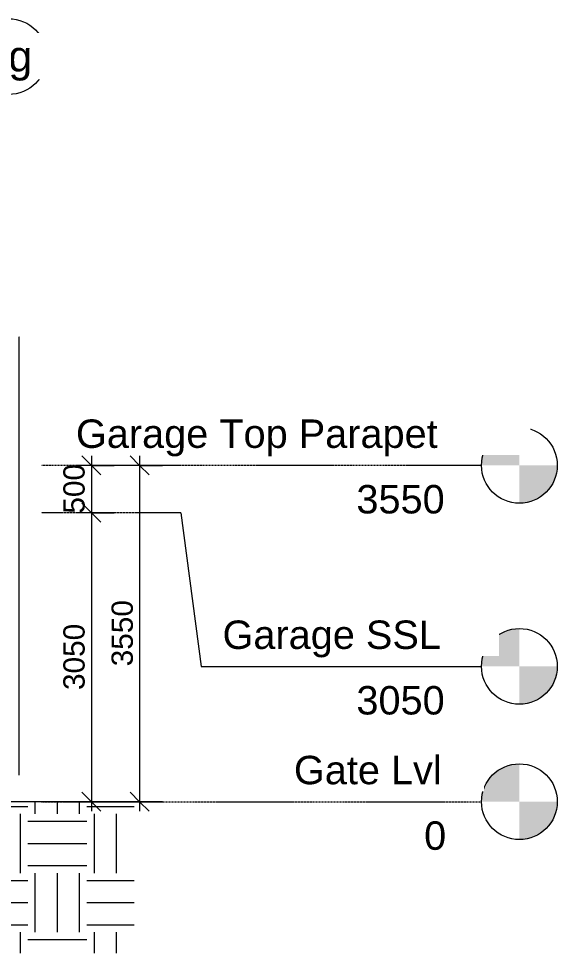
# Model space of a CAD drawing. Header units: millimetres. Extents: x -15568 to 101774, y -1636 to 15232.
# Drawn here: x 85072 to 90760, y -1600 to 8265 of the extents above; entities that cross this region are included whole.
import ezdxf

# ---------------------------------------------------------------- set-up
doc = ezdxf.new("R2010")
doc.units = ezdxf.units.MM
doc.linetypes.add('Centre', pattern=[31.75, 6.349999999999999, -4.749999999999999, 15.9, -4.749999999999999])
doc.linetypes.add('Hidden', pattern=[7.143750000000001, 4.7625, -2.38125])
for name, color, linetype, lineweight in [('A-ANNO-DIMS', 211, 'Continuous', 9), ('A-ANNO-DIMS-100', 211, 'Continuous', 9), ('A-DETL-GENF', 92, 'Continuous', 9), ('A-DETL-HDLN', 90, 'Hidden', 9), ('A-DETL-THIN', 151, 'Continuous', 9), ('A-FLOR-LEVL', 51, 'Continuous', 9), ('S-GRID-IDEN', 1, 'Continuous', 9)]:
    doc.layers.add(name, color=color, linetype=linetype, lineweight=lineweight)
doc.styles.add('Arial_1', font='arial.ttf', dxfattribs={"height": 299.9999999999997})
doc.styles.add('Arial_2', font='arial.ttf', dxfattribs={"height": 324.9999999999997})
doc.styles.add('Arial_3', font='arial.ttf', dxfattribs={"height": 225})
doc.dimstyles.new('Ele-dim-100', dxfattribs={"dimscale": 304.8, "dimtxt": 229.5583649903183, "dimasz": 0.6561679790026246, "dimexe": 0.4921259842519685, "dimexo": 0.0625, "dimgap": 0.01640419947506562, "dimtad": 1, "dimdec": 0, "dimrnd": 5, "dimzin": 0, "dimdsep": 46, "dimtxsty": 'Arial_3', "dimblk1": 'OBLIQUE', "dimblk2": 'OBLIQUE', "dimsah": 1, "dimcen": 0.09, "dimdle": 0.3280839895013123, "dimazin": 0, "dimtfac": 1, "dimtdec": 4, "dimtix": 1, "dimtmove": 0, "dimatfit": 3, "dimfxl": 0.7874015748031494, "dimfxlon": 1, "dimtvp": 1, "dimtolj": 1, "dimtzin": 0, "dimarcsym": 2})

# ---------------------------------------------------------------- blocks, each defined once
blk = doc.blocks.new('Level - Standard-24867-Elevation-1a')
at = {"layer": 'A-FLOR-LEVL'}
h = blk.add_hatch(color=256, dxfattribs=at)
edge = h.paths.add_edge_path()
edge.add_line((12017.77654106447, 1.288203209421295e-12), (11617.77654106447, 1.288203209421295e-12))
edge.add_arc((12017.77654106447, -1.394048223685771e-13), 399.9999999999994, 90.00000000000028, 180.0000000000002, ccw=False)
edge.add_line((12017.77654106447, 399.9999999999997), (12017.77654106447, 1.307398633798584e-12))
h = blk.add_hatch(color=256, dxfattribs=at)
edge = h.paths.add_edge_path()
edge.add_line((12017.77654106447, -399.9999999999997), (12017.77654106447, -2.614797267597169e-12))
edge.add_line((12017.77654106447, -2.590844205840879e-12), (12417.77654106447, -2.590844205840879e-12))
edge.add_arc((12017.77654106447, -1.586231146433191e-13), 399.9999999999991, 269.99999999999994, 359.9999999999998, ccw=False)
blk.add_circle((12017.77654106447, 0), 400, dxfattribs=at)
blk = doc.blocks.new('DIMBLOCK72-Elevation-1a')
at = {"layer": 'A-ANNO-DIMS-100', "transparency": 16777216}
for p, q in [((85840.83417099093, 3550), (85740.83417099093, 3650)), ((85840.83417099093, 3650.000000000001), (85840.83417099093, 3050)), ((86080.83417099093, 3550), (85690.83417099093, 3550)), ((85840.83417099093, 3550), (85940.83417099093, 3450)), ((85840.83417099093, 3550), (86080.83417099093, 3550)), ((85840.83417099093, 3050), (85740.83417099093, 3150)), ((86080.83417099093, 3050), (85690.83417099093, 3050)), ((85840.83417099093, 3050), (85940.83417099093, 2950)), ((85840.83417099093, 3050), (86080.83417099093, 3050))]:
    blk.add_line(p, q, dxfattribs=at)
at = {"layer": 'A-ANNO-DIMS-100', "color": 0, "transparency": 16777216, "insert": (85543.73249507068, 3040.422464203255), "char_height": 225, "width": 622.9860859121868, "attachment_point": 1, "rotation": 90, "line_spacing_factor": 0.9417779076525878, "style": 'Arial_3'}
blk.add_mtext('500', dxfattribs=at)
blk = doc.blocks.new('_Oblique')
at = {"color": 0, "linetype": 'ByBlock', "lineweight": -2}
blk.add_line((-0.5, -0.5), (0.5, 0.5), dxfattribs=at)
blk = doc.blocks.new('DIMBLOCK73-Elevation-1a')
at = {"layer": 'A-ANNO-DIMS-100', "transparency": 16777216}
for p, q in [((85840.83417099093, 3050), (85740.83417099093, 3150)), ((86080.83417099093, 3050), (85690.83417099093, 3050)), ((85840.83417099093, 3050), (85840.83417099093, -100)), ((85840.83417099093, 3050), (85940.83417099093, 2950)), ((85840.83417099093, 3050), (86080.83417099093, 3050)), ((85840.83417099093, 0), (85740.83417099093, 100.0000000000001)), ((86080.83417099093, 0), (85690.83417099093, 0)), ((85840.83417099093, 0), (85940.83417099093, -100.0000000000001)), ((85840.83417099093, 0), (86080.83417099093, 0))]:
    blk.add_line(p, q, dxfattribs=at)
at = {"layer": 'A-ANNO-DIMS-100', "color": 0, "transparency": 16777216, "insert": (85543.73249507068, 1178.896618937674), "char_height": 225, "width": 830.6481145495825, "attachment_point": 1, "rotation": 90, "line_spacing_factor": 0.9417779076525878, "style": 'Arial_3'}
blk.add_mtext('3050', dxfattribs=at)
blk = doc.blocks.new('DIMBLOCK74-Elevation-1a')
at = {"layer": 'A-ANNO-DIMS-100', "transparency": 16777216}
for p, q in [((86349.73706813414, 3550), (86249.73706813414, 3650)), ((86349.73706813414, 3650.000000000001), (86349.73706813414, -100)), ((86589.73706813414, 3550), (86199.73706813414, 3550)), ((86349.73706813414, 3550), (86449.73706813414, 3450)), ((86349.73706813414, 3550), (86589.73706813414, 3550)), ((86349.73706813414, 0), (86249.73706813414, 100.0000000000001)), ((86589.73706813414, 0), (86199.73706813414, 0)), ((86349.73706813414, 0), (86449.73706813414, -100.0000000000001)), ((86349.73706813414, 0), (86589.73706813414, 0))]:
    blk.add_line(p, q, dxfattribs=at)
at = {"layer": 'A-ANNO-DIMS-100', "color": 0, "transparency": 16777216, "insert": (86052.6353922139, 1428.896618937674), "char_height": 225, "width": 830.6481145495825, "attachment_point": 1, "rotation": 90, "line_spacing_factor": 0.9417779076525878, "style": 'Arial_3'}
blk.add_mtext('3550', dxfattribs=at)
blk = doc.blocks.new('Grid - 100-grid-312781-Elevation-1a')
at = {"layer": 'S-GRID-IDEN'}
blk.add_circle((-7113.85276677688, 7864.521827582777), 400.0000000000005, dxfattribs=at)

msp = doc.modelspace()

# ---------------------------------------------------------------- hatches: boundary and pattern name
at = {"layer": 'A-DETL-GENF'}
h = msp.add_hatch(dxfattribs=at)
h.set_pattern_fill('FP_6', color=8, style=0, pattern_type=2)
h.set_pattern_definition([(0, (79542.82165305584, 1200), (625, 625), [625, -625]), (0, (79542.82165305584, 1434.375), (625, 625), [625, -625]), (0, (79542.82165305584, 1668.75), (625, 625), [625, -625]), (90, (79620.94665305584, 1746.875), (-625, 625), [625, -625]), (90, (79855.32165305584, 1746.875), (-625, 625), [625, -625]), (90, (80089.69665305584, 1746.875), (-625, 625), [625, -625])])
h.paths.add_polyline_path([(85697.38625353537, -1600), (86293.09915549372, -1600), (86293.09915549372, 0), (69653.42375945087, 0), (69653.42375945087, -1600), (81414.1831482594, -1600)])
h.paths.add_polyline_path([(80505.36718736931, -586.9160990691098), (80505.36718736931, -323.8904869621973), (81398.33593736931, -323.8904869621973), (81398.33593736931, -586.9160990691098)])

# ---------------------------------------------------------------- linework, layer by layer
at = {"layer": 'A-DETL-HDLN'}
msp.add_line((85078.42375945074, 279.9999999999995), (85078.42375945074, 4910), dxfattribs=at)
at = {"layer": 'A-DETL-THIN'}
msp.add_line((86293.09915549372, 0), (69653.42375945089, 0), dxfattribs=at)
at = {"layer": 'A-FLOR-LEVL', "linetype": 'Centre'}
for p, q in [((89960.05319412032, 3550), (85312.0697290684, 3550)), ((86784.29902342842, 3050), (85312.0697290684, 3050)), ((85312.0697290684, 0), (89960.05319412032, 0))]:
    msp.add_line(p, q, dxfattribs=at)
at = {"layer": 'A-FLOR-LEVL'}
for p, q in [((86784.29902342842, 3050), (86997.78722752366, 1428.082704220473)), ((86997.78722752366, 1428.082704220473), (89960.05319412032, 1428.082704220473))]:
    msp.add_line(p, q, dxfattribs=at)

# ---------------------------------------------------------------- block references
for p in [(78342.27665305584, 3549.999999999998), (78342.27665305584, 1428.082704220472), (78342.27665305584, 0)]:
    msp.add_blockref('Level - Standard-24867-Elevation-1a', p, dxfattribs=at)
at = {"layer": 'S-GRID-IDEN'}
msp.add_blockref('Grid - 100-grid-312781-Elevation-1a', (92079.77652622758, 0), dxfattribs=at)

# ---------------------------------------------------------------- texts
at = {"layer": 'A-FLOR-LEVL', "char_height": 299.9999999999997, "attachment_point": 1, "style": 'Arial_1', "bg_fill": 3, "box_fill_scale": 1.25, "bg_fill_color": 256, "bg_fill_true_color": 13158600, "bg_fill_transparency": 0}
for s, insert, width in [('3550', (88638.58004248151, 3342.554712652989), 1154.429999999999), ('3050', (88638.58004248151, 1220.637416873463), 1154.429999999999), ('0', (89353.58004248151, -207.4452873470087), 288.6074999999997)]:
    msp.add_mtext(s, dxfattribs=dict(at, insert=insert, width=width))

# ---------------------------------------------------------------- dimensions: what is measured, and where the dimension line sits
at = {"layer": 'A-ANNO-DIMS'}
dim = msp.add_linear_dim(base=(85840.83417099096, -3.859494359223788e-14), p1=(86080.83417099093, 3050), p2=(86080.83417099093, 0), angle=89.99999999999991, dimstyle='Ele-dim-100', override={"dimpost": '<>', "dimfxl": 3050}, dxfattribs=at)
dim.commit()
dim.dimension.update_dxf_attribs({"geometry": 'DIMBLOCK73-Elevation-1a', "text_midpoint": (85720.87850865742, 1524.999999999976)})

# ---------------------------------------------------------------- next in the draw order: texts
at = {"layer": 'A-FLOR-LEVL', "char_height": 299.9999999999997, "attachment_point": 1, "style": 'Arial_1', "bg_fill": 3, "box_fill_scale": 1.25, "bg_fill_color": 256, "bg_fill_true_color": 13158600, "bg_fill_transparency": 0}
for s, insert, width in [('Garage Top Parapet', (85676.80710160463, 4034.38622899751), 4721.939374999994), ('Garage SSL', (87224.80710160463, 1912.468933217984), 2845.990624999997), ('Gate Lvl', (87978.80710160462, 484.3862289975124), 1932.066874999998)]:
    msp.add_mtext(s, dxfattribs=dict(at, insert=insert, width=width))
at = {"layer": 'S-GRID-IDEN', "insert": (84711.30168993374, 8031.338143008532), "char_height": 324.9999999999997, "width": 609.2824999999993, "attachment_point": 1, "style": 'Arial_2', "bg_fill": 3, "box_fill_scale": 1.25, "bg_fill_color": 256, "bg_fill_true_color": 13158600, "bg_fill_transparency": 0}
msp.add_mtext('2g', dxfattribs=at)

# ---------------------------------------------------------------- next in the draw order: dimensions: what is measured, and where the dimension line sits
at = {"layer": 'A-ANNO-DIMS'}
for base, p1, p2, override, picture, middle in [((85840.83417099096, 3050.000000000001), (86080.83417099093, 3550), (86080.83417099093, 3050), {"dimpost": '<>', "dimfxl": 500.0000000000005}, 'DIMBLOCK72-Elevation-1a', (85720.95524808488, 3299.999999999976)), ((86349.73706813417, -3.859494359223788e-14), (86589.73706813414, 3550), (86589.73706813414, 0), {"dimpost": '<>', "dimfxl": 3550}, 'DIMBLOCK74-Elevation-1a', (86229.78140580063, 1774.999999999976))]:
    dim = msp.add_linear_dim(base=base, p1=p1, p2=p2, angle=89.99999999999991, dimstyle='Ele-dim-100', override=override, dxfattribs=at)
    dim.commit()
    dim.dimension.update_dxf_attribs({"geometry": picture, "text_midpoint": middle})

doc.saveas('drawing.dxf')
